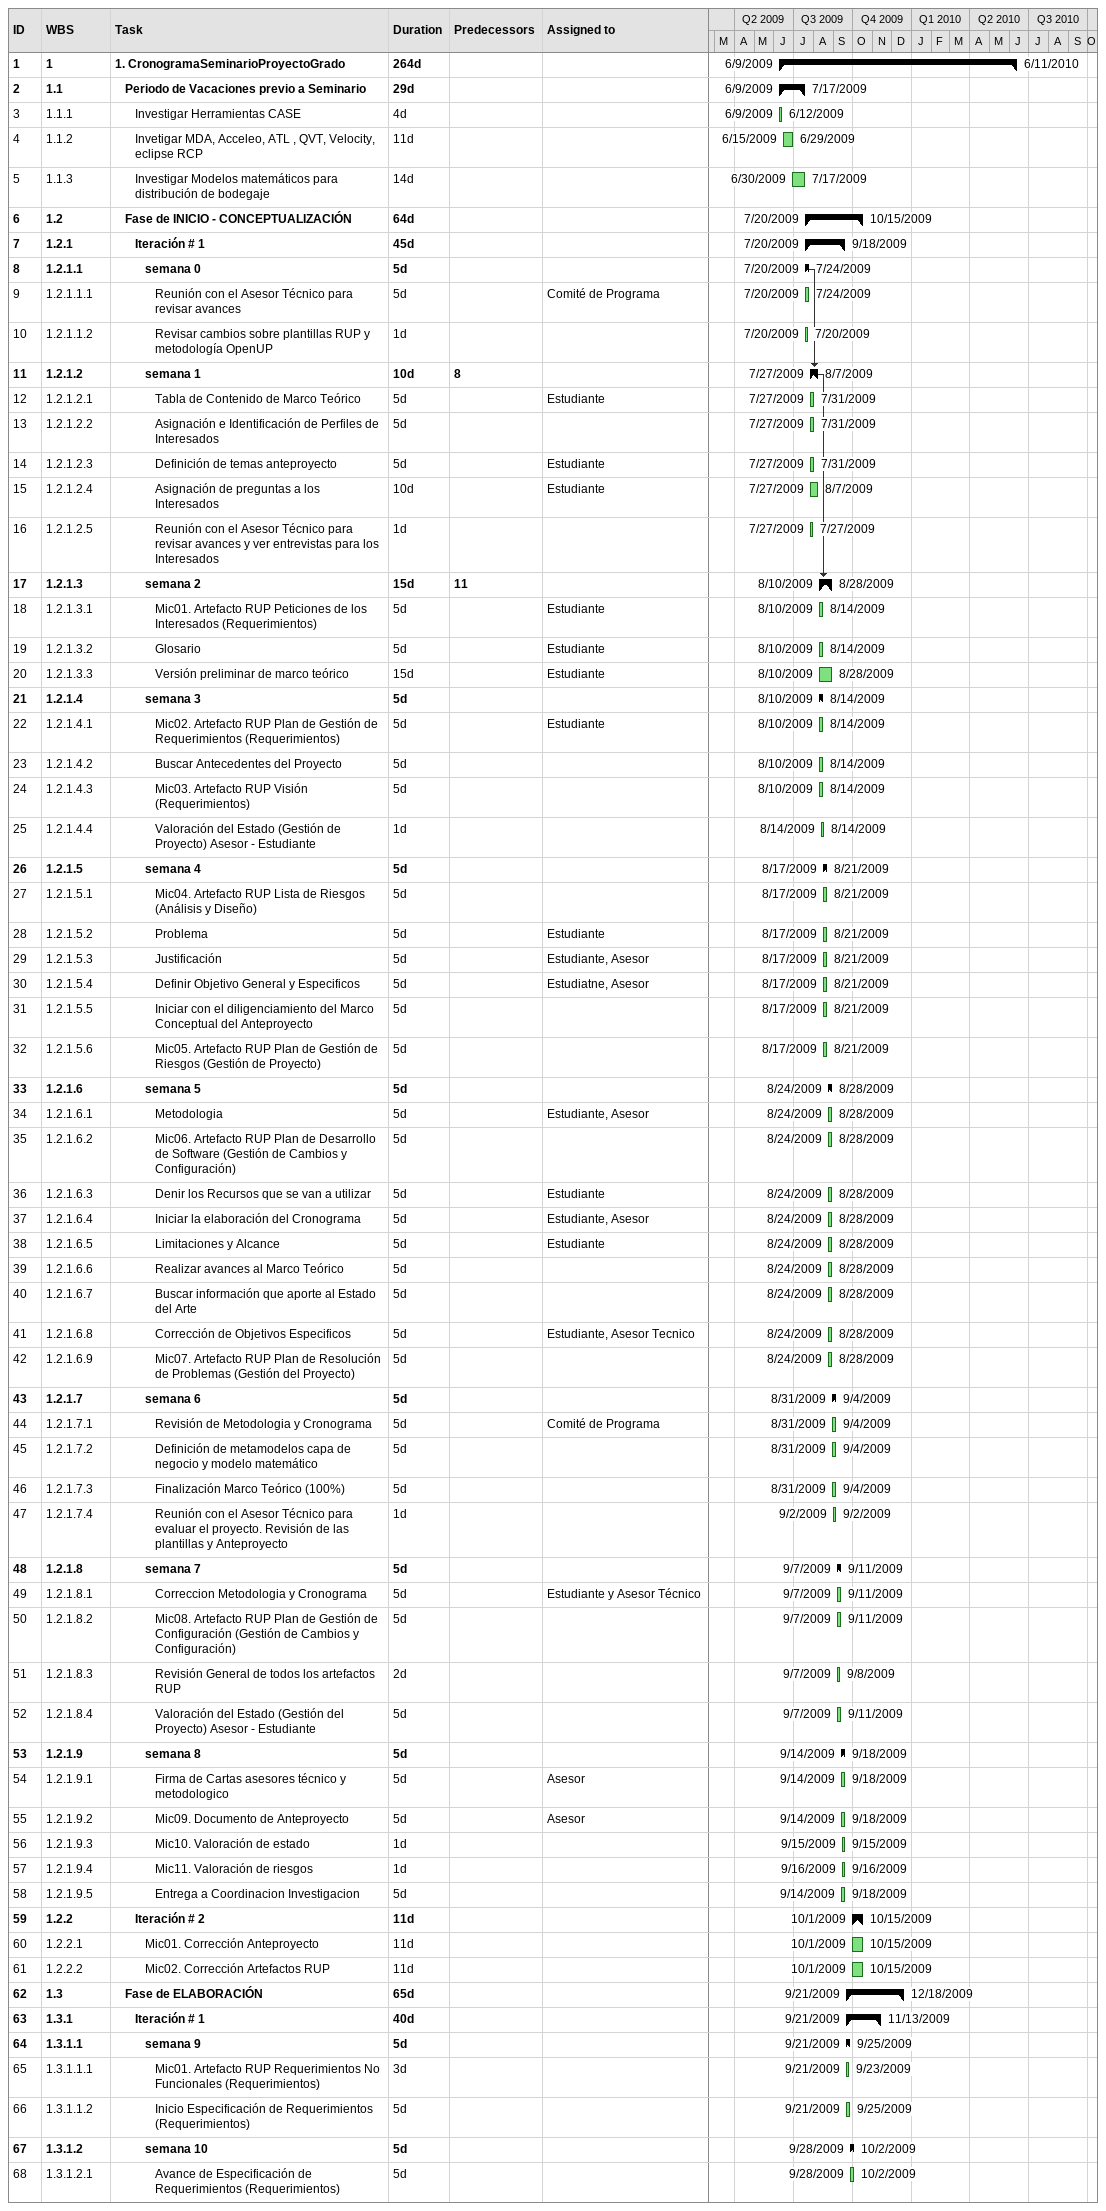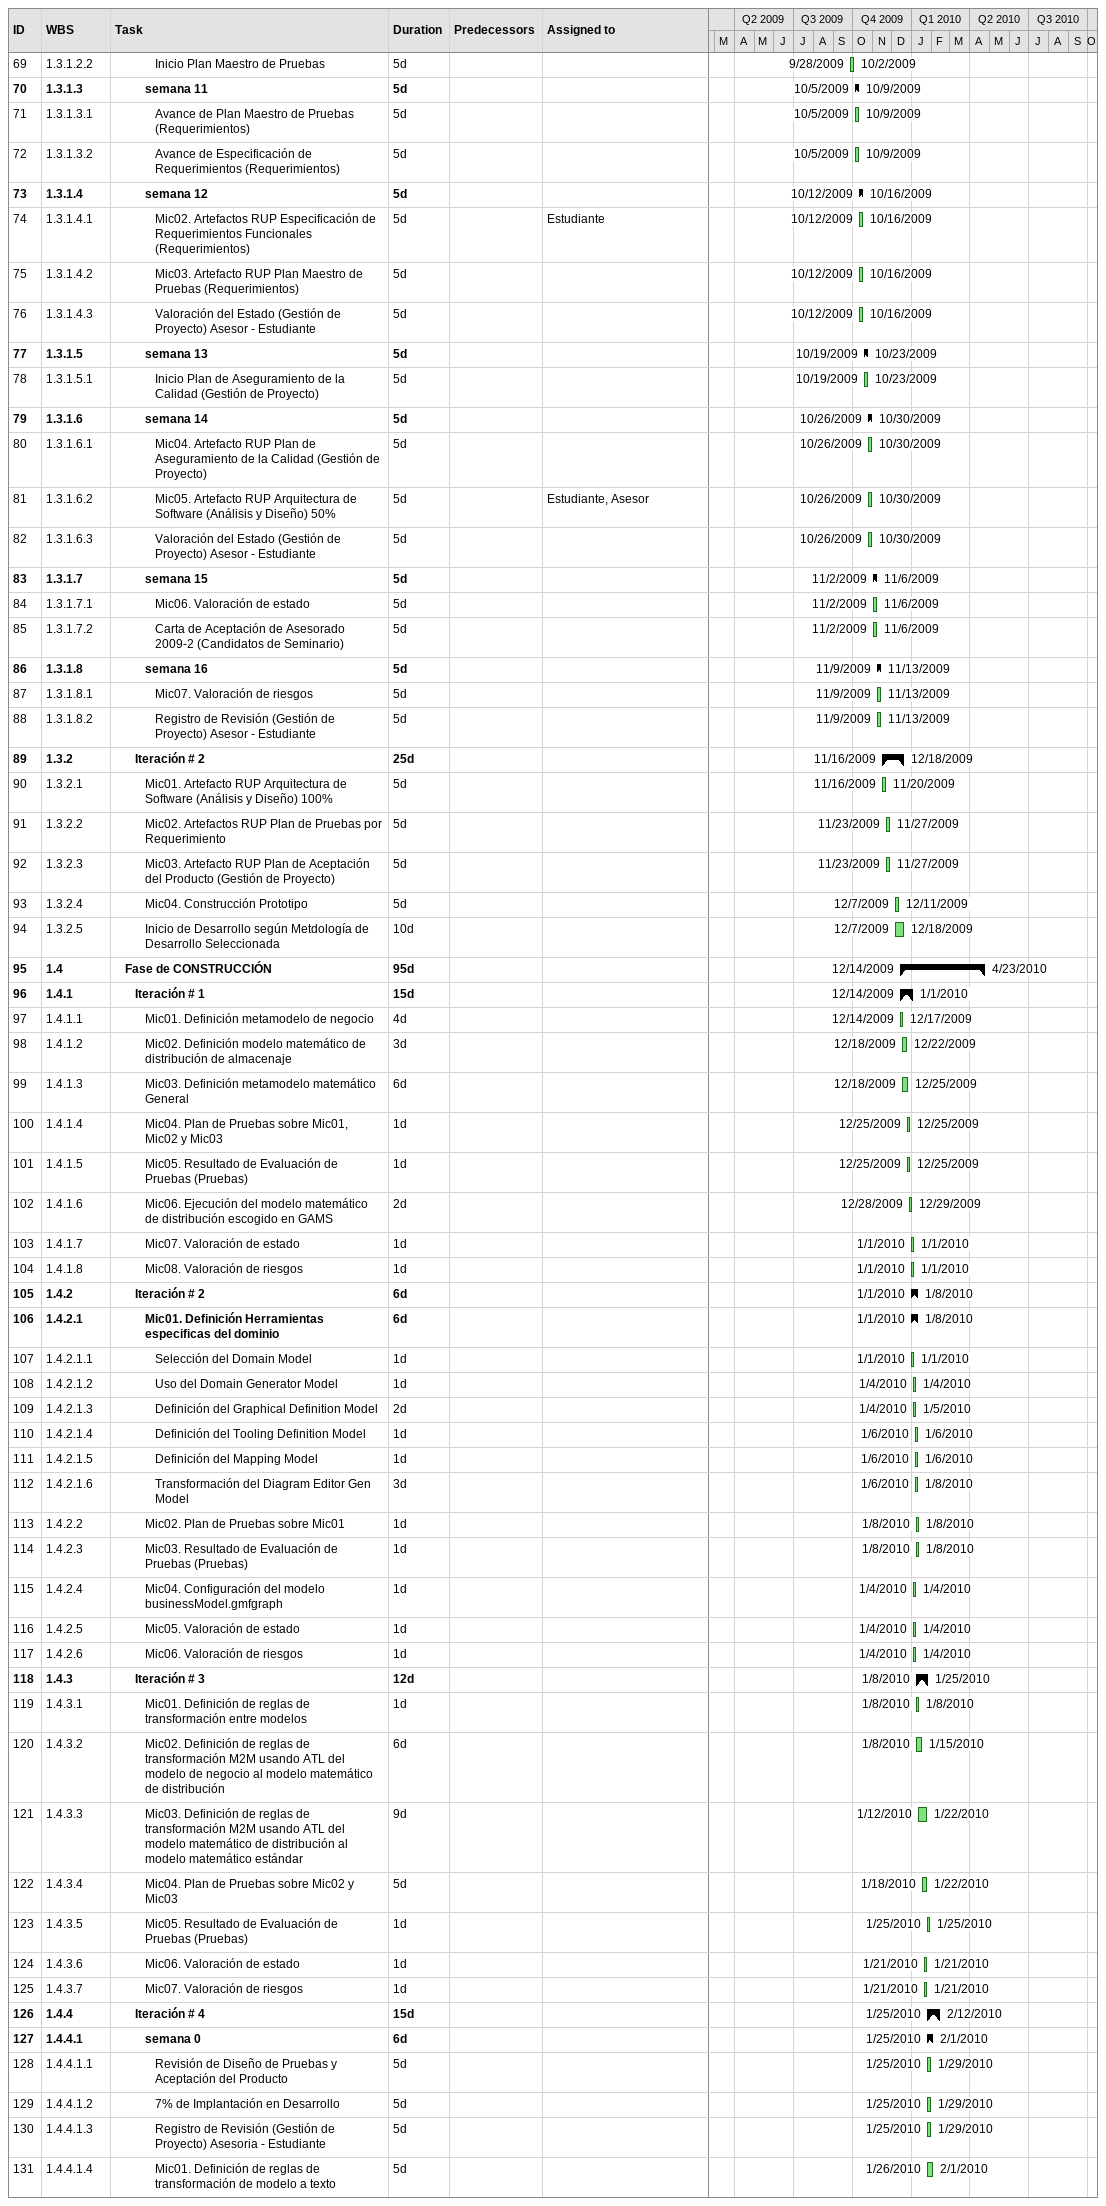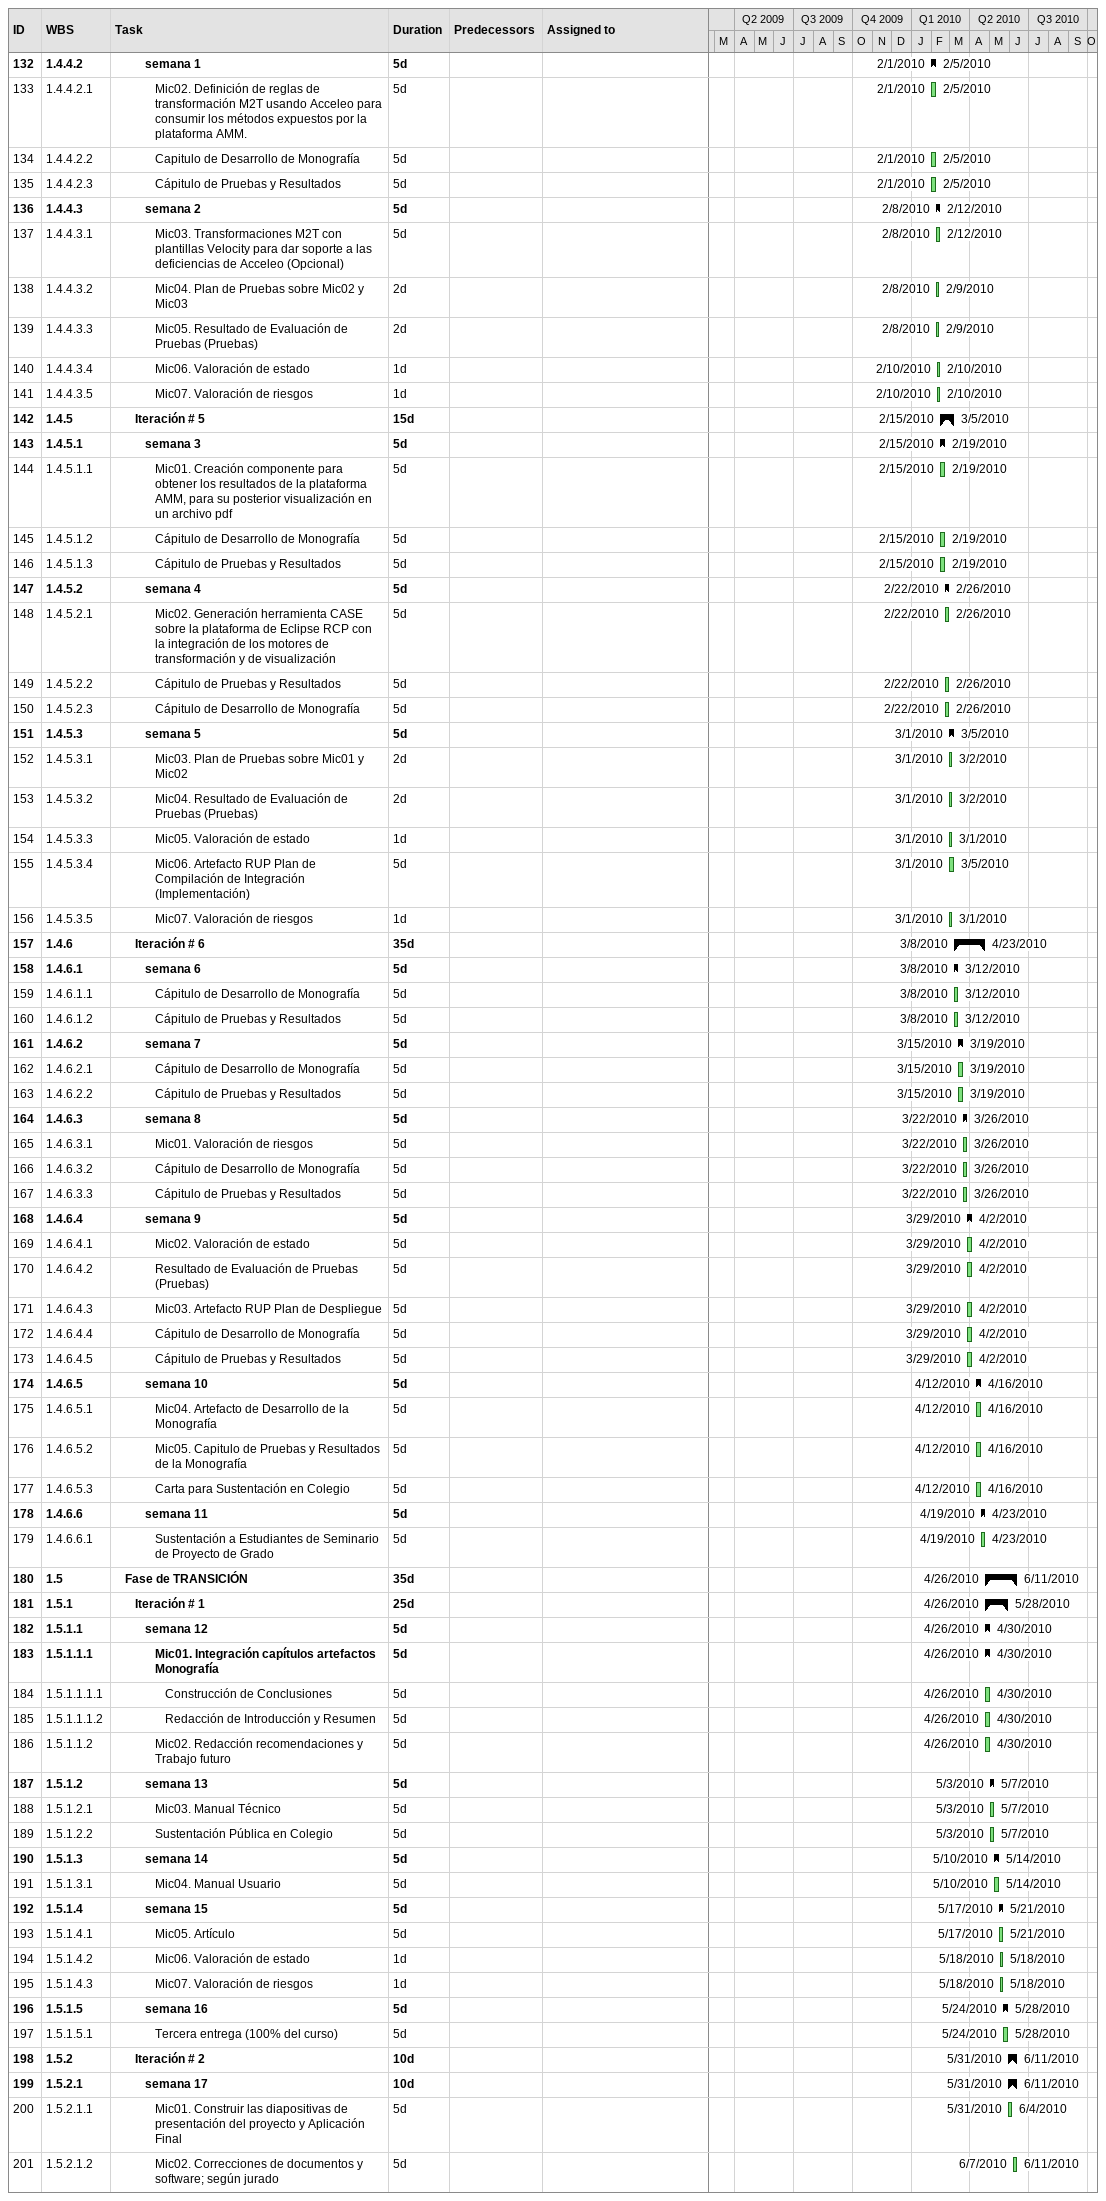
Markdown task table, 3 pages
| ID | WBS | Task | Duration | Start | Finish | Predecessors | Resources |
|---|---|---|---|---|---|---|---|
| 1 | 1 | **1. CronogramaSeminarioProyectoGrado** | 264d | 2009-06-09 | 2010-06-11 |  |  |
| 2 | 1.1 | **Periodo de Vacaciones previo a Seminario** | 29d | 2009-06-09 | 2009-07-17 |  |  |
| 3 | 1.1.1 | Investigar Herramientas CASE | 4d | 2009-06-09 | 2009-06-12 |  |  |
| 4 | 1.1.2 | Invetigar MDA, Acceleo, ATL , QVT, Velocity, eclipse RCP | 11d | 2009-06-15 | 2009-06-29 |  |  |
| 5 | 1.1.3 | Investigar Modelos matemáticos para distribución de bodegaje | 14d | 2009-06-30 | 2009-07-17 |  |  |
| 6 | 1.2 | **Fase de INICIO - CONCEPTUALIZACIÓN** | 64d | 2009-07-20 | 2009-10-15 |  |  |
| 7 | 1.2.1 | **Iteración # 1** | 45d | 2009-07-20 | 2009-09-18 |  |  |
| 8 | 1.2.1.1 | **semana 0** | 5d | 2009-07-20 | 2009-07-24 |  |  |
| 9 | 1.2.1.1.1 | Reunión con el Asesor Técnico para revisar avances | 5d | 2009-07-20 | 2009-07-24 |  | Comité de Programa |
| 10 | 1.2.1.1.2 | Revisar cambios sobre plantillas RUP y metodología OpenUP | 1d | 2009-07-20 | 2009-07-20 |  |  |
| 11 | 1.2.1.2 | **semana 1** | 10d | 2009-07-27 | 2009-08-07 | 8 |  |
| 12 | 1.2.1.2.1 | Tabla de Contenido de Marco Teórico | 5d | 2009-07-27 | 2009-07-31 |  | Estudiante |
| 13 | 1.2.1.2.2 | Asignación e Identificación de Perfiles de Interesados | 5d | 2009-07-27 | 2009-07-31 |  |  |
| 14 | 1.2.1.2.3 | Definición de temas anteproyecto | 5d | 2009-07-27 | 2009-07-31 |  | Estudiante |
| 15 | 1.2.1.2.4 | Asignación de preguntas a los Interesados | 10d | 2009-07-27 | 2009-08-07 |  | Estudiante |
| 16 | 1.2.1.2.5 | Reunión con el Asesor Técnico para revisar avances y ver entrevistas para los Interesados | 1d | 2009-07-27 | 2009-07-27 |  |  |
| 17 | 1.2.1.3 | **semana 2** | 15d | 2009-08-10 | 2009-08-28 | 11 |  |
| 18 | 1.2.1.3.1 | Mic01. Artefacto RUP Peticiones de los Interesados (Requerimientos) | 5d | 2009-08-10 | 2009-08-14 |  | Estudiante |
| 19 | 1.2.1.3.2 | Glosario | 5d | 2009-08-10 | 2009-08-14 |  | Estudiante |
| 20 | 1.2.1.3.3 | Versión preliminar de marco teórico | 15d | 2009-08-10 | 2009-08-28 |  | Estudiante |
| 21 | 1.2.1.4 | **semana 3** | 5d | 2009-08-10 | 2009-08-14 |  |  |
| 22 | 1.2.1.4.1 | Mic02. Artefacto RUP Plan de Gestión de Requerimientos (Requerimientos) | 5d | 2009-08-10 | 2009-08-14 |  | Estudiante |
| 23 | 1.2.1.4.2 | Buscar Antecedentes del Proyecto | 5d | 2009-08-10 | 2009-08-14 |  |  |
| 24 | 1.2.1.4.3 | Mic03. Artefacto RUP Visión (Requerimientos) | 5d | 2009-08-10 | 2009-08-14 |  |  |
| 25 | 1.2.1.4.4 | Valoración del Estado (Gestión de Proyecto) Asesor - Estudiante | 1d | 2009-08-14 | 2009-08-14 |  |  |
| 26 | 1.2.1.5 | **semana 4** | 5d | 2009-08-17 | 2009-08-21 |  |  |
| 27 | 1.2.1.5.1 | Mic04. Artefacto RUP Lista de Riesgos (Análisis y Diseño) | 5d | 2009-08-17 | 2009-08-21 |  |  |
| 28 | 1.2.1.5.2 | Problema | 5d | 2009-08-17 | 2009-08-21 |  | Estudiante |
| 29 | 1.2.1.5.3 | Justificación | 5d | 2009-08-17 | 2009-08-21 |  | Estudiante, Asesor |
| 30 | 1.2.1.5.4 | Definir Objetivo General y Especificos | 5d | 2009-08-17 | 2009-08-21 |  | Estudiatne, Asesor |
| 31 | 1.2.1.5.5 | Iniciar con el diligenciamiento del Marco Conceptual del Anteproyecto | 5d | 2009-08-17 | 2009-08-21 |  |  |
| 32 | 1.2.1.5.6 | Mic05. Artefacto RUP Plan de Gestión de Riesgos (Gestión de Proyecto) | 5d | 2009-08-17 | 2009-08-21 |  |  |
| 33 | 1.2.1.6 | **semana 5** | 5d | 2009-08-24 | 2009-08-28 |  |  |
| 34 | 1.2.1.6.1 | Metodologia | 5d | 2009-08-24 | 2009-08-28 |  | Estudiante, Asesor |
| 35 | 1.2.1.6.2 | Mic06. Artefacto RUP Plan de Desarrollo de Software (Gestión de Cambios y Configuración) | 5d | 2009-08-24 | 2009-08-28 |  |  |
| 36 | 1.2.1.6.3 | Denir los Recursos que se van a utilizar | 5d | 2009-08-24 | 2009-08-28 |  | Estudiante |
| 37 | 1.2.1.6.4 | Iniciar la elaboración del Cronograma | 5d | 2009-08-24 | 2009-08-28 |  | Estudiante, Asesor |
| 38 | 1.2.1.6.5 | Limitaciones y Alcance | 5d | 2009-08-24 | 2009-08-28 |  | Estudiante |
| 39 | 1.2.1.6.6 | Realizar avances al Marco Teórico | 5d | 2009-08-24 | 2009-08-28 |  |  |
| 40 | 1.2.1.6.7 | Buscar información que aporte al Estado del Arte | 5d | 2009-08-24 | 2009-08-28 |  |  |
| 41 | 1.2.1.6.8 | Corrección de Objetivos Especificos | 5d | 2009-08-24 | 2009-08-28 |  | Estudiante, Asesor Tecnico |
| 42 | 1.2.1.6.9 | Mic07. Artefacto RUP Plan de Resolución de Problemas (Gestión del Proyecto) | 5d | 2009-08-24 | 2009-08-28 |  |  |
| 43 | 1.2.1.7 | **semana 6** | 5d | 2009-08-31 | 2009-09-04 |  |  |
| 44 | 1.2.1.7.1 | Revisión de Metodologia y Cronograma | 5d | 2009-08-31 | 2009-09-04 |  | Comité de Programa |
| 45 | 1.2.1.7.2 | Definición de metamodelos capa de negocio y modelo matemático | 5d | 2009-08-31 | 2009-09-04 |  |  |
| 46 | 1.2.1.7.3 | Finalización Marco Teórico (100%) | 5d | 2009-08-31 | 2009-09-04 |  |  |
| 47 | 1.2.1.7.4 | Reunión con el Asesor Técnico para evaluar el proyecto. Revisión de las plantillas y Anteproyecto | 1d | 2009-09-02 | 2009-09-02 |  |  |
| 48 | 1.2.1.8 | **semana 7** | 5d | 2009-09-07 | 2009-09-11 |  |  |
| 49 | 1.2.1.8.1 | Correccion Metodologia y Cronograma | 5d | 2009-09-07 | 2009-09-11 |  | Estudiante y Asesor Técnico |
| 50 | 1.2.1.8.2 | Mic08. Artefacto RUP Plan de Gestión de Configuración (Gestión de Cambios y Configuración) | 5d | 2009-09-07 | 2009-09-11 |  |  |
| 51 | 1.2.1.8.3 | Revisión General de todos los artefactos RUP | 2d | 2009-09-07 | 2009-09-08 |  |  |
| 52 | 1.2.1.8.4 | Valoración del Estado (Gestión del Proyecto) Asesor - Estudiante | 5d | 2009-09-07 | 2009-09-11 |  |  |
| 53 | 1.2.1.9 | **semana 8** | 5d | 2009-09-14 | 2009-09-18 |  |  |
| 54 | 1.2.1.9.1 | Firma de Cartas asesores técnico y metodologico | 5d | 2009-09-14 | 2009-09-18 |  | Asesor |
| 55 | 1.2.1.9.2 | Mic09. Documento de Anteproyecto | 5d | 2009-09-14 | 2009-09-18 |  | Asesor |
| 56 | 1.2.1.9.3 | Mic10. Valoración de estado | 1d | 2009-09-15 | 2009-09-15 |  |  |
| 57 | 1.2.1.9.4 | Mic11. Valoración de riesgos | 1d | 2009-09-16 | 2009-09-16 |  |  |
| 58 | 1.2.1.9.5 | Entrega a Coordinacion Investigacion | 5d | 2009-09-14 | 2009-09-18 |  |  |
| 59 | 1.2.2 | **Iteración # 2** | 11d | 2009-10-01 | 2009-10-15 |  |  |
| 60 | 1.2.2.1 | Mic01. Corrección Anteproyecto | 11d | 2009-10-01 | 2009-10-15 |  |  |
| 61 | 1.2.2.2 | Mic02. Corrección Artefactos RUP | 11d | 2009-10-01 | 2009-10-15 |  |  |
| 62 | 1.3 | **Fase de ELABORACIÓN** | 65d | 2009-09-21 | 2009-12-18 |  |  |
| 63 | 1.3.1 | **Iteración # 1** | 40d | 2009-09-21 | 2009-11-13 |  |  |
| 64 | 1.3.1.1 | **semana 9** | 5d | 2009-09-21 | 2009-09-25 |  |  |
| 65 | 1.3.1.1.1 | Mic01. Artefacto RUP Requerimientos No Funcionales (Requerimientos) | 3d | 2009-09-21 | 2009-09-23 |  |  |
| 66 | 1.3.1.1.2 | Inicio Especificación de Requerimientos (Requerimientos) | 5d | 2009-09-21 | 2009-09-25 |  |  |
| 67 | 1.3.1.2 | **semana 10** | 5d | 2009-09-28 | 2009-10-02 |  |  |
| 68 | 1.3.1.2.1 | Avance de Especificación de Requerimientos (Requerimientos) | 5d | 2009-09-28 | 2009-10-02 |  |  |
| 69 | 1.3.1.2.2 | Inicio Plan Maestro de Pruebas | 5d | 2009-09-28 | 2009-10-02 |  |  |
| 70 | 1.3.1.3 | **semana 11** | 5d | 2009-10-05 | 2009-10-09 |  |  |
| 71 | 1.3.1.3.1 | Avance de Plan Maestro de Pruebas (Requerimientos) | 5d | 2009-10-05 | 2009-10-09 |  |  |
| 72 | 1.3.1.3.2 | Avance de Especificación de Requerimientos (Requerimientos) | 5d | 2009-10-05 | 2009-10-09 |  |  |
| 73 | 1.3.1.4 | **semana 12** | 5d | 2009-10-12 | 2009-10-16 |  |  |
| 74 | 1.3.1.4.1 | Mic02. Artefactos RUP Especificación de Requerimientos Funcionales (Requerimientos) | 5d | 2009-10-12 | 2009-10-16 |  | Estudiante |
| 75 | 1.3.1.4.2 | Mic03. Artefacto RUP Plan Maestro de Pruebas (Requerimientos) | 5d | 2009-10-12 | 2009-10-16 |  |  |
| 76 | 1.3.1.4.3 | Valoración del Estado (Gestión de Proyecto) Asesor - Estudiante | 5d | 2009-10-12 | 2009-10-16 |  |  |
| 77 | 1.3.1.5 | **semana 13** | 5d | 2009-10-19 | 2009-10-23 |  |  |
| 78 | 1.3.1.5.1 | Inicio Plan de Aseguramiento de la Calidad (Gestión de Proyecto) | 5d | 2009-10-19 | 2009-10-23 |  |  |
| 79 | 1.3.1.6 | **semana 14** | 5d | 2009-10-26 | 2009-10-30 |  |  |
| 80 | 1.3.1.6.1 | Mic04. Artefacto RUP Plan de Aseguramiento de la Calidad (Gestión de Proyecto) | 5d | 2009-10-26 | 2009-10-30 |  |  |
| 81 | 1.3.1.6.2 | Mic05. Artefacto RUP Arquitectura de Software (Análisis y Diseño) 50% | 5d | 2009-10-26 | 2009-10-30 |  | Estudiante, Asesor |
| 82 | 1.3.1.6.3 | Valoración del Estado (Gestión de Proyecto) Asesor - Estudiante | 5d | 2009-10-26 | 2009-10-30 |  |  |
| 83 | 1.3.1.7 | **semana 15** | 5d | 2009-11-02 | 2009-11-06 |  |  |
| 84 | 1.3.1.7.1 | Mic06. Valoración de estado | 5d | 2009-11-02 | 2009-11-06 |  |  |
| 85 | 1.3.1.7.2 | Carta de Aceptación de Asesorado 2009-2 (Candidatos de Seminario) | 5d | 2009-11-02 | 2009-11-06 |  |  |
| 86 | 1.3.1.8 | **semana 16** | 5d | 2009-11-09 | 2009-11-13 |  |  |
| 87 | 1.3.1.8.1 | Mic07. Valoración de riesgos | 5d | 2009-11-09 | 2009-11-13 |  |  |
| 88 | 1.3.1.8.2 | Registro de Revisión (Gestión de Proyecto) Asesor - Estudiante | 5d | 2009-11-09 | 2009-11-13 |  |  |
| 89 | 1.3.2 | **Iteración # 2** | 25d | 2009-11-16 | 2009-12-18 |  |  |
| 90 | 1.3.2.1 | Mic01. Artefacto RUP Arquitectura de Software (Análisis y Diseño) 100% | 5d | 2009-11-16 | 2009-11-20 |  |  |
| 91 | 1.3.2.2 | Mic02. Artefactos RUP Plan de Pruebas por Requerimiento | 5d | 2009-11-23 | 2009-11-27 |  |  |
| 92 | 1.3.2.3 | Mic03. Artefacto RUP Plan de Aceptación del Producto (Gestión de Proyecto) | 5d | 2009-11-23 | 2009-11-27 |  |  |
| 93 | 1.3.2.4 | Mic04. Construcción Prototipo | 5d | 2009-12-07 | 2009-12-11 |  |  |
| 94 | 1.3.2.5 | Inicio de Desarrollo según Metdología de Desarrollo Seleccionada | 10d | 2009-12-07 | 2009-12-18 |  |  |
| 95 | 1.4 | **Fase de CONSTRUCCIÓN** | 95d | 2009-12-14 | 2010-04-23 |  |  |
| 96 | 1.4.1 | **Iteración # 1** | 15d | 2009-12-14 | 2010-01-01 |  |  |
| 97 | 1.4.1.1 | Mic01. Definición metamodelo de negocio | 4d | 2009-12-14 | 2009-12-17 |  |  |
| 98 | 1.4.1.2 | Mic02. Definición modelo matemático de distribución de almacenaje | 3d | 2009-12-18 | 2009-12-22 |  |  |
| 99 | 1.4.1.3 | Mic03. Definición metamodelo matemático General | 6d | 2009-12-18 | 2009-12-25 |  |  |
| 100 | 1.4.1.4 | Mic04. Plan de Pruebas sobre Mic01, Mic02 y Mic03 | 1d | 2009-12-25 | 2009-12-25 |  |  |
| 101 | 1.4.1.5 | Mic05. Resultado de Evaluación de Pruebas (Pruebas) | 1d | 2009-12-25 | 2009-12-25 |  |  |
| 102 | 1.4.1.6 | Mic06. Ejecución del modelo matemático de distribución escogido en GAMS | 2d | 2009-12-28 | 2009-12-29 |  |  |
| 103 | 1.4.1.7 | Mic07. Valoración de estado | 1d | 2010-01-01 | 2010-01-01 |  |  |
| 104 | 1.4.1.8 | Mic08. Valoración de riesgos | 1d | 2010-01-01 | 2010-01-01 |  |  |
| 105 | 1.4.2 | **Iteración # 2** | 6d | 2010-01-01 | 2010-01-08 |  |  |
| 106 | 1.4.2.1 | **Mic01. Definición Herramientas especificas del dominio** | 6d | 2010-01-01 | 2010-01-08 |  |  |
| 107 | 1.4.2.1.1 | Selección del Domain Model | 1d | 2010-01-01 | 2010-01-01 |  |  |
| 108 | 1.4.2.1.2 | Uso del Domain Generator Model | 1d | 2010-01-04 | 2010-01-04 |  |  |
| 109 | 1.4.2.1.3 | Definición del Graphical Definition Model | 2d | 2010-01-04 | 2010-01-05 |  |  |
| 110 | 1.4.2.1.4 | Definición del Tooling Definition Model | 1d | 2010-01-06 | 2010-01-06 |  |  |
| 111 | 1.4.2.1.5 | Definición del Mapping Model | 1d | 2010-01-06 | 2010-01-06 |  |  |
| 112 | 1.4.2.1.6 | Transformación del Diagram Editor Gen Model | 3d | 2010-01-06 | 2010-01-08 |  |  |
| 113 | 1.4.2.2 | Mic02. Plan de Pruebas sobre Mic01 | 1d | 2010-01-08 | 2010-01-08 |  |  |
| 114 | 1.4.2.3 | Mic03. Resultado de Evaluación de Pruebas (Pruebas) | 1d | 2010-01-08 | 2010-01-08 |  |  |
| 115 | 1.4.2.4 | Mic04. Configuración del modelo businessModel.gmfgraph | 1d | 2010-01-04 | 2010-01-04 |  |  |
| 116 | 1.4.2.5 | Mic05. Valoración de estado | 1d | 2010-01-04 | 2010-01-04 |  |  |
| 117 | 1.4.2.6 | Mic06. Valoración de riesgos | 1d | 2010-01-04 | 2010-01-04 |  |  |
| 118 | 1.4.3 | **Iteración # 3** | 12d | 2010-01-08 | 2010-01-25 |  |  |
| 119 | 1.4.3.1 | Mic01. Definición de reglas de transformación entre modelos | 1d | 2010-01-08 | 2010-01-08 |  |  |
| 120 | 1.4.3.2 | Mic02. Definición de reglas de transformación M2M usando ATL del modelo de negocio al modelo matemático de distribución | 6d | 2010-01-08 | 2010-01-15 |  |  |
| 121 | 1.4.3.3 | Mic03. Definición de reglas de transformación M2M usando ATL del modelo matemático de distribución al modelo matemático estándar | 9d | 2010-01-12 | 2010-01-22 |  |  |
| 122 | 1.4.3.4 | Mic04. Plan de Pruebas sobre Mic02 y Mic03 | 5d | 2010-01-18 | 2010-01-22 |  |  |
| 123 | 1.4.3.5 | Mic05. Resultado de Evaluación de Pruebas (Pruebas) | 1d | 2010-01-25 | 2010-01-25 |  |  |
| 124 | 1.4.3.6 | Mic06. Valoración de estado | 1d | 2010-01-21 | 2010-01-21 |  |  |
| 125 | 1.4.3.7 | Mic07. Valoración de riesgos | 1d | 2010-01-21 | 2010-01-21 |  |  |
| 126 | 1.4.4 | **Iteración # 4** | 15d | 2010-01-25 | 2010-02-12 |  |  |
| 127 | 1.4.4.1 | **semana 0** | 6d | 2010-01-25 | 2010-02-01 |  |  |
| 128 | 1.4.4.1.1 | Revisión de Diseño de Pruebas y Aceptación del Producto | 5d | 2010-01-25 | 2010-01-29 |  |  |
| 129 | 1.4.4.1.2 | 7% de Implantación en Desarrollo | 5d | 2010-01-25 | 2010-01-29 |  |  |
| 130 | 1.4.4.1.3 | Registro de Revisión (Gestión de Proyecto) Asesoria - Estudiante | 5d | 2010-01-25 | 2010-01-29 |  |  |
| 131 | 1.4.4.1.4 | Mic01. Definición de reglas de transformación de modelo a texto | 5d | 2010-01-26 | 2010-02-01 |  |  |
| 132 | 1.4.4.2 | **semana 1** | 5d | 2010-02-01 | 2010-02-05 |  |  |
| 133 | 1.4.4.2.1 | Mic02. Definición de reglas de transformación M2T usando Acceleo para consumir los métodos expuestos por la plataforma AMM. | 5d | 2010-02-01 | 2010-02-05 |  |  |
| 134 | 1.4.4.2.2 | Capitulo de Desarrollo de Monografía | 5d | 2010-02-01 | 2010-02-05 |  |  |
| 135 | 1.4.4.2.3 | Cápitulo de Pruebas y Resultados | 5d | 2010-02-01 | 2010-02-05 |  |  |
| 136 | 1.4.4.3 | **semana 2** | 5d | 2010-02-08 | 2010-02-12 |  |  |
| 137 | 1.4.4.3.1 | Mic03. Transformaciones M2T con plantillas Velocity para dar soporte a las deficiencias de Acceleo (Opcional) | 5d | 2010-02-08 | 2010-02-12 |  |  |
| 138 | 1.4.4.3.2 | Mic04. Plan de Pruebas sobre Mic02 y Mic03 | 2d | 2010-02-08 | 2010-02-09 |  |  |
| 139 | 1.4.4.3.3 | Mic05. Resultado de Evaluación de Pruebas (Pruebas) | 2d | 2010-02-08 | 2010-02-09 |  |  |
| 140 | 1.4.4.3.4 | Mic06. Valoración de estado | 1d | 2010-02-10 | 2010-02-10 |  |  |
| 141 | 1.4.4.3.5 | Mic07. Valoración de riesgos | 1d | 2010-02-10 | 2010-02-10 |  |  |
| 142 | 1.4.5 | **Iteración # 5** | 15d | 2010-02-15 | 2010-03-05 |  |  |
| 143 | 1.4.5.1 | **semana 3** | 5d | 2010-02-15 | 2010-02-19 |  |  |
| 144 | 1.4.5.1.1 | Mic01. Creación componente para obtener los resultados de la plataforma AMM, para su posterior visualización en un archivo pdf | 5d | 2010-02-15 | 2010-02-19 |  |  |
| 145 | 1.4.5.1.2 | Cápitulo de Desarrollo de Monografía | 5d | 2010-02-15 | 2010-02-19 |  |  |
| 146 | 1.4.5.1.3 | Cápitulo de Pruebas y Resultados | 5d | 2010-02-15 | 2010-02-19 |  |  |
| 147 | 1.4.5.2 | **semana 4** | 5d | 2010-02-22 | 2010-02-26 |  |  |
| 148 | 1.4.5.2.1 | Mic02. Generación herramienta CASE sobre la plataforma de Eclipse RCP con la integración de los motores de transformación y de visualización | 5d | 2010-02-22 | 2010-02-26 |  |  |
| 149 | 1.4.5.2.2 | Cápitulo de Pruebas y Resultados | 5d | 2010-02-22 | 2010-02-26 |  |  |
| 150 | 1.4.5.2.3 | Cápitulo de Desarrollo de Monografía | 5d | 2010-02-22 | 2010-02-26 |  |  |
| 151 | 1.4.5.3 | **semana 5** | 5d | 2010-03-01 | 2010-03-05 |  |  |
| 152 | 1.4.5.3.1 | Mic03. Plan de Pruebas sobre Mic01 y Mic02 | 2d | 2010-03-01 | 2010-03-02 |  |  |
| 153 | 1.4.5.3.2 | Mic04. Resultado de Evaluación de Pruebas (Pruebas) | 2d | 2010-03-01 | 2010-03-02 |  |  |
| 154 | 1.4.5.3.3 | Mic05. Valoración de estado | 1d | 2010-03-01 | 2010-03-01 |  |  |
| 155 | 1.4.5.3.4 | Mic06. Artefacto RUP Plan de Compilación de Integración (Implementación) | 5d | 2010-03-01 | 2010-03-05 |  |  |
| 156 | 1.4.5.3.5 | Mic07. Valoración de riesgos | 1d | 2010-03-01 | 2010-03-01 |  |  |
| 157 | 1.4.6 | **Iteración # 6** | 35d | 2010-03-08 | 2010-04-23 |  |  |
| 158 | 1.4.6.1 | **semana 6** | 5d | 2010-03-08 | 2010-03-12 |  |  |
| 159 | 1.4.6.1.1 | Cápitulo de Desarrollo de Monografía | 5d | 2010-03-08 | 2010-03-12 |  |  |
| 160 | 1.4.6.1.2 | Cápitulo de Pruebas y Resultados | 5d | 2010-03-08 | 2010-03-12 |  |  |
| 161 | 1.4.6.2 | **semana 7** | 5d | 2010-03-15 | 2010-03-19 |  |  |
| 162 | 1.4.6.2.1 | Cápitulo de Desarrollo de Monografía | 5d | 2010-03-15 | 2010-03-19 |  |  |
| 163 | 1.4.6.2.2 | Cápitulo de Pruebas y Resultados | 5d | 2010-03-15 | 2010-03-19 |  |  |
| 164 | 1.4.6.3 | **semana 8** | 5d | 2010-03-22 | 2010-03-26 |  |  |
| 165 | 1.4.6.3.1 | Mic01. Valoración de riesgos | 5d | 2010-03-22 | 2010-03-26 |  |  |
| 166 | 1.4.6.3.2 | Cápitulo de Desarrollo de Monografía | 5d | 2010-03-22 | 2010-03-26 |  |  |
| 167 | 1.4.6.3.3 | Cápitulo de Pruebas y Resultados | 5d | 2010-03-22 | 2010-03-26 |  |  |
| 168 | 1.4.6.4 | **semana 9** | 5d | 2010-03-29 | 2010-04-02 |  |  |
| 169 | 1.4.6.4.1 | Mic02. Valoración de estado | 5d | 2010-03-29 | 2010-04-02 |  |  |
| 170 | 1.4.6.4.2 | Resultado de Evaluación de Pruebas (Pruebas) | 5d | 2010-03-29 | 2010-04-02 |  |  |
| 171 | 1.4.6.4.3 | Mic03. Artefacto RUP Plan de Despliegue | 5d | 2010-03-29 | 2010-04-02 |  |  |
| 172 | 1.4.6.4.4 | Cápitulo de Desarrollo de Monografía | 5d | 2010-03-29 | 2010-04-02 |  |  |
| 173 | 1.4.6.4.5 | Cápitulo de Pruebas y Resultados | 5d | 2010-03-29 | 2010-04-02 |  |  |
| 174 | 1.4.6.5 | **semana 10** | 5d | 2010-04-12 | 2010-04-16 |  |  |
| 175 | 1.4.6.5.1 | Mic04. Artefacto de Desarrollo de la Monografía | 5d | 2010-04-12 | 2010-04-16 |  |  |
| 176 | 1.4.6.5.2 | Mic05. Capitulo de Pruebas y Resultados de la Monografía | 5d | 2010-04-12 | 2010-04-16 |  |  |
| 177 | 1.4.6.5.3 | Carta para Sustentación en Colegio | 5d | 2010-04-12 | 2010-04-16 |  |  |
| 178 | 1.4.6.6 | **semana 11** | 5d | 2010-04-19 | 2010-04-23 |  |  |
| 179 | 1.4.6.6.1 | Sustentación a Estudiantes de Seminario de Proyecto de Grado | 5d | 2010-04-19 | 2010-04-23 |  |  |
| 180 | 1.5 | **Fase de TRANSICIÓN** | 35d | 2010-04-26 | 2010-06-11 |  |  |
| 181 | 1.5.1 | **Iteración # 1** | 25d | 2010-04-26 | 2010-05-28 |  |  |
| 182 | 1.5.1.1 | **semana 12** | 5d | 2010-04-26 | 2010-04-30 |  |  |
| 183 | 1.5.1.1.1 | **Mic01. Integración capítulos artefactos Monografía** | 5d | 2010-04-26 | 2010-04-30 |  |  |
| 184 | 1.5.1.1.1.1 | Construcción de Conclusiones | 5d | 2010-04-26 | 2010-04-30 |  |  |
| 185 | 1.5.1.1.1.2 | Redacción de Introducción y Resumen | 5d | 2010-04-26 | 2010-04-30 |  |  |
| 186 | 1.5.1.1.2 | Mic02. Redacción recomendaciones y Trabajo futuro | 5d | 2010-04-26 | 2010-04-30 |  |  |
| 187 | 1.5.1.2 | **semana 13** | 5d | 2010-05-03 | 2010-05-07 |  |  |
| 188 | 1.5.1.2.1 | Mic03. Manual Técnico | 5d | 2010-05-03 | 2010-05-07 |  |  |
| 189 | 1.5.1.2.2 | Sustentación Pública en Colegio | 5d | 2010-05-03 | 2010-05-07 |  |  |
| 190 | 1.5.1.3 | **semana 14** | 5d | 2010-05-10 | 2010-05-14 |  |  |
| 191 | 1.5.1.3.1 | Mic04. Manual Usuario | 5d | 2010-05-10 | 2010-05-14 |  |  |
| 192 | 1.5.1.4 | **semana 15** | 5d | 2010-05-17 | 2010-05-21 |  |  |
| 193 | 1.5.1.4.1 | Mic05. Artículo | 5d | 2010-05-17 | 2010-05-21 |  |  |
| 194 | 1.5.1.4.2 | Mic06. Valoración de estado | 1d | 2010-05-18 | 2010-05-18 |  |  |
| 195 | 1.5.1.4.3 | Mic07. Valoración de riesgos | 1d | 2010-05-18 | 2010-05-18 |  |  |
| 196 | 1.5.1.5 | **semana 16** | 5d | 2010-05-24 | 2010-05-28 |  |  |
| 197 | 1.5.1.5.1 | Tercera entrega (100% del curso) | 5d | 2010-05-24 | 2010-05-28 |  |  |
| 198 | 1.5.2 | **Iteración # 2** | 10d | 2010-05-31 | 2010-06-11 |  |  |
| 199 | 1.5.2.1 | **semana 17** | 10d | 2010-05-31 | 2010-06-11 |  |  |
| 200 | 1.5.2.1.1 | Mic01. Construir las diapositivas de presentación del proyecto y Aplicación Final | 5d | 2010-05-31 | 2010-06-04 |  |  |
| 201 | 1.5.2.1.2 | Mic02. Correcciones de documentos y software; según jurado | 5d | 2010-06-07 | 2010-06-11 |  |  |
